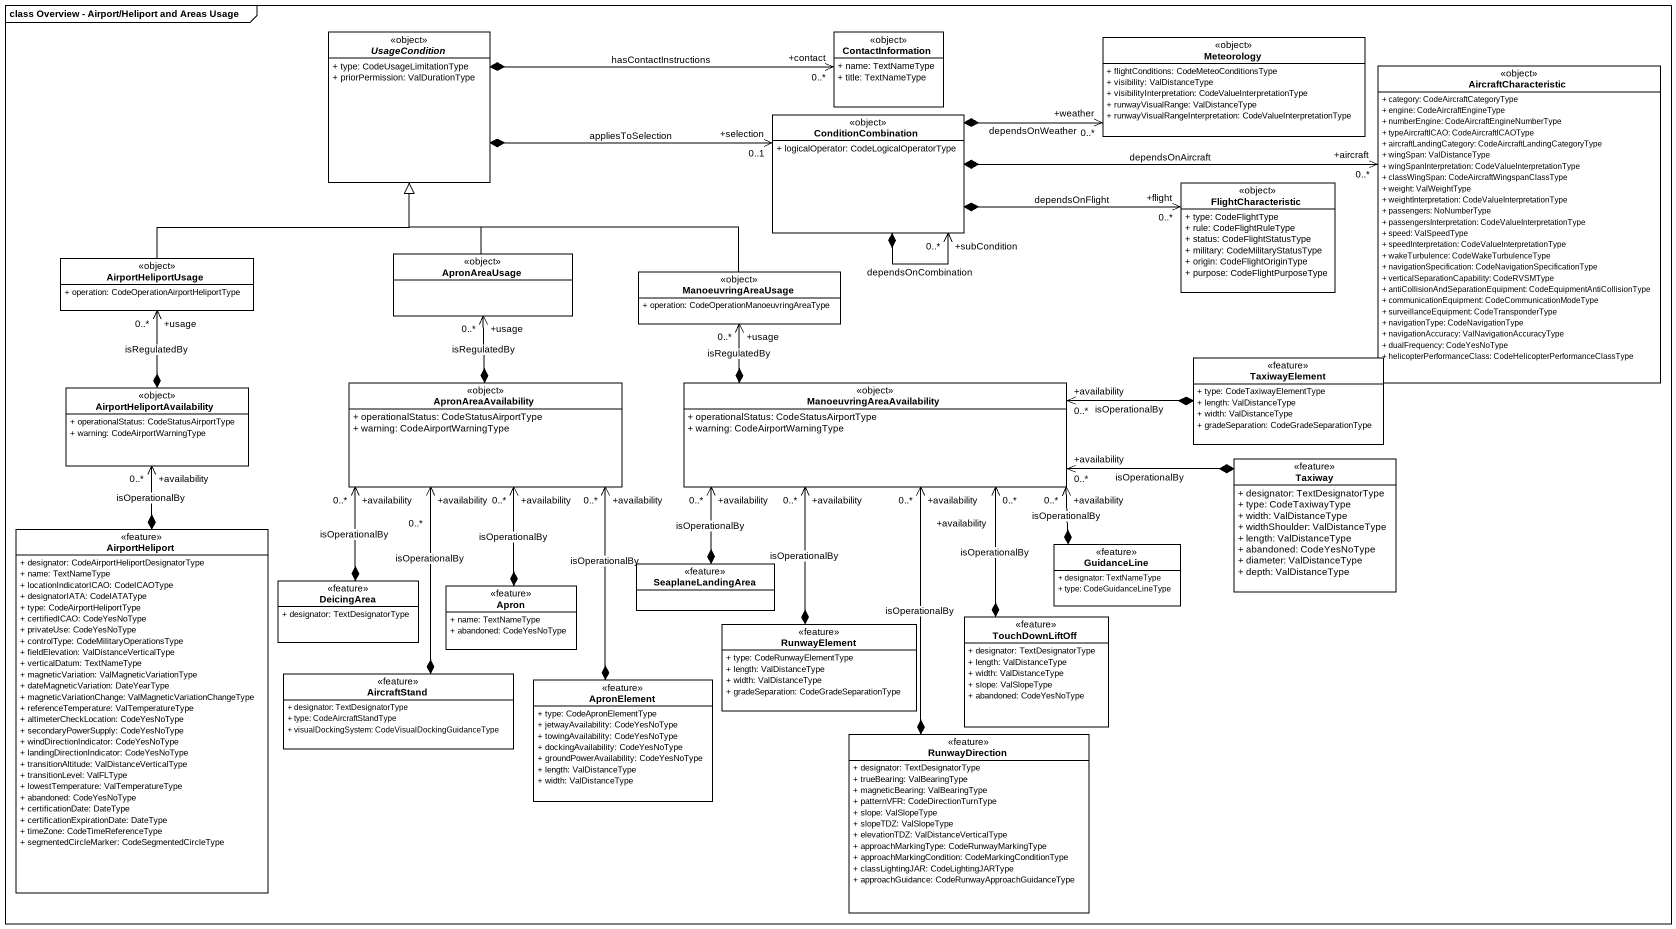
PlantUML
@startuml
mainframe class Overview - Airport/Heliport and Areas Usage
hide circle
hide empty members
skinparam classAttributeIconSize 0
abstract class UsageCondition <<object>> #FFFFFF {
  + type: CodeUsageLimitationType
  + priorPermission: ValDurationType
}
class ContactInformation <<object>> #FFFFFF {
  + name: TextNameType
  + title: TextNameType
}
class Meteorology <<object>> #FFFFFF {
  + flightConditions: CodeMeteoConditionsType
  + visibility: ValDistanceType
  + visibilityInterpretation: CodeValueInterpretationType
  + runwayVisualRange: ValDistanceType
  + runwayVisualRangeInterpretation: CodeValueInterpretationType
}
class AircraftCharacteristic <<object>> #FFFFFF {
  + category: CodeAircraftCategoryType
  + engine: CodeAircraftEngineType
  + numberEngine: CodeAircraftEngineNumberType
  + typeAircraftICAO: CodeAircraftICAOType
  + aircraftLandingCategory: CodeAircraftLandingCategoryType
  + wingSpan: ValDistanceType
  + wingSpanInterpretation: CodeValueInterpretationType
  + classWingSpan: CodeAircraftWingspanClassType
  + weight: ValWeightType
  + weightInterpretation: CodeValueInterpretationType
  + passengers: NoNumberType
  + passengersInterpretation: CodeValueInterpretationType
  + speed: ValSpeedType
  + speedInterpretation: CodeValueInterpretationType
  + wakeTurbulence: CodeWakeTurbulenceType
  + navigationSpecification: CodeNavigationSpecificationType
  + verticalSeparationCapability: CodeRVSMType
  + antiCollisionAndSeparationEquipment: CodeEquipmentAntiCollisionType
  + communicationEquipment: CodeCommunicationModeType
  + surveillanceEquipment: CodeTransponderType
  + navigationType: CodeNavigationType
  + navigationAccuracy: ValNavigationAccuracyType
  + dualFrequency: CodeYesNoType
  + helicopterPerformanceClass: CodeHelicopterPerformanceClassType
}
class ConditionCombination <<object>> #FFFFFF {
  + logicalOperator: CodeLogicalOperatorType
}
class FlightCharacteristic <<object>> #FFFFFF {
  + type: CodeFlightType
  + rule: CodeFlightRuleType
  + status: CodeFlightStatusType
  + military: CodeMilitaryStatusType
  + origin: CodeFlightOriginType
  + purpose: CodeFlightPurposeType
}
class AirportHeliportUsage <<object>> #FFFFFF {
  + operation: CodeOperationAirportHeliportType
}
class ApronAreaUsage <<object>> #FFFFFF
class ManoeuvringAreaUsage <<object>> #FFFFFF {
  + operation: CodeOperationManoeuvringAreaType
}
class TaxiwayElement <<feature>> {
  + type: CodeTaxiwayElementType
  + length: ValDistanceType
  + width: ValDistanceType
  + gradeSeparation: CodeGradeSeparationType
}
class AirportHeliportAvailability <<object>> #FFFFFF {
  + operationalStatus: CodeStatusAirportType
  + warning: CodeAirportWarningType
}
class ApronAreaAvailability <<object>> #FFFFFF {
  + operationalStatus: CodeStatusAirportType
  + warning: CodeAirportWarningType
}
class ManoeuvringAreaAvailability <<object>> #FFFFFF {
  + operationalStatus: CodeStatusAirportType
  + warning: CodeAirportWarningType
}
class Taxiway <<feature>> {
  + designator: TextDesignatorType
  + type: CodeTaxiwayType
  + width: ValDistanceType
  + widthShoulder: ValDistanceType
  + length: ValDistanceType
  + abandoned: CodeYesNoType
  + diameter: ValDistanceType
  + depth: ValDistanceType
}
class AirportHeliport <<feature>> {
  + designator: CodeAirportHeliportDesignatorType
  + name: TextNameType
  + locationIndicatorICAO: CodeICAOType
  + designatorIATA: CodeIATAType
  + type: CodeAirportHeliportType
  + certifiedICAO: CodeYesNoType
  + privateUse: CodeYesNoType
  + controlType: CodeMilitaryOperationsType
  + fieldElevation: ValDistanceVerticalType
  + verticalDatum: TextNameType
  + magneticVariation: ValMagneticVariationType
  + dateMagneticVariation: DateYearType
  + magneticVariationChange: ValMagneticVariationChangeType
  + referenceTemperature: ValTemperatureType
  + altimeterCheckLocation: CodeYesNoType
  + secondaryPowerSupply: CodeYesNoType
  + windDirectionIndicator: CodeYesNoType
  + landingDirectionIndicator: CodeYesNoType
  + transitionAltitude: ValDistanceVerticalType
  + transitionLevel: ValFLType
  + lowestTemperature: ValTemperatureType
  + abandoned: CodeYesNoType
  + certificationDate: DateType
  + certificationExpirationDate: DateType
  + timeZone: CodeTimeReferenceType
  + segmentedCircleMarker: CodeSegmentedCircleType
}
class SeaplaneLandingArea <<feature>>
class GuidanceLine <<feature>> {
  + designator: TextNameType
  + type: CodeGuidanceLineType
}
class DeicingArea <<feature>> {
  + designator: TextDesignatorType
}
class Apron <<feature>> {
  + name: TextNameType
  + abandoned: CodeYesNoType
}
class RunwayElement <<feature>> {
  + type: CodeRunwayElementType
  + length: ValDistanceType
  + width: ValDistanceType
  + gradeSeparation: CodeGradeSeparationType
}
class TouchDownLiftOff <<feature>> {
  + designator: TextDesignatorType
  + length: ValDistanceType
  + width: ValDistanceType
  + slope: ValSlopeType
  + abandoned: CodeYesNoType
}
class AircraftStand <<feature>> {
  + designator: TextDesignatorType
  + type: CodeAircraftStandType
  + visualDockingSystem: CodeVisualDockingGuidanceType
}
class ApronElement <<feature>> {
  + type: CodeApronElementType
  + jetwayAvailability: CodeYesNoType
  + towingAvailability: CodeYesNoType
  + dockingAvailability: CodeYesNoType
  + groundPowerAvailability: CodeYesNoType
  + length: ValDistanceType
  + width: ValDistanceType
}
class RunwayDirection <<feature>> {
  + designator: TextDesignatorType
  + trueBearing: ValBearingType
  + magneticBearing: ValBearingType
  + patternVFR: CodeDirectionTurnType
  + slope: ValSlopeType
  + slopeTDZ: ValSlopeType
  + elevationTDZ: ValDistanceVerticalType
  + approachMarkingType: CodeRunwayMarkingType
  + approachMarkingCondition: CodeMarkingConditionType
  + classLightingJAR: CodeLightingJARType
  + approachGuidance: CodeRunwayApproachGuidanceType
}
UsageCondition *-right-> "+contact\n0..*" ContactInformation : hasContactInstructions
UsageCondition *-right-> "+selection\n0..1" ConditionCombination : appliesToSelection
ConditionCombination *-right-> "+weather\n0..*" Meteorology : dependsOnWeather
ConditionCombination *-right-> "+aircraft\n0..*" AircraftCharacteristic : dependsOnAircraft
ConditionCombination *--> "+subCondition\n0..*" ConditionCombination : dependsOnCombination
ConditionCombination *-right-> "+flight\n0..*" FlightCharacteristic : dependsOnFlight
AirportHeliportUsage -up-|> UsageCondition
ApronAreaUsage -up-|> UsageCondition
ManoeuvringAreaUsage -left-|> UsageCondition
TaxiwayElement *-left-> "+availability\n0..*" ManoeuvringAreaAvailability : isOperationalBy
AirportHeliportAvailability *-up-> "+usage\n0..*" AirportHeliportUsage : isRegulatedBy
ApronAreaAvailability *-up-> "+usage\n0..*" ApronAreaUsage : isRegulatedBy
ManoeuvringAreaAvailability *-up-> "+usage\n0..*" ManoeuvringAreaUsage : isRegulatedBy
Taxiway *-left-> "+availability\n0..*" ManoeuvringAreaAvailability : isOperationalBy
AirportHeliport *-up-> "+availability\n0..*" AirportHeliportAvailability : isOperationalBy
SeaplaneLandingArea *-up-> "+availability\n0..*" ManoeuvringAreaAvailability : isOperationalBy
GuidanceLine *-left-> "+availability\n0..*" ManoeuvringAreaAvailability : isOperationalBy
DeicingArea *-up-> "+availability\n0..*" ApronAreaAvailability : isOperationalBy
Apron *-up-> "+availability\n0..*" ApronAreaAvailability : isOperationalBy
RunwayElement *-up-> "+availability\n0..*" ManoeuvringAreaAvailability : isOperationalBy
TouchDownLiftOff *-up-> "+availability\n0..*" ManoeuvringAreaAvailability : isOperationalBy
AircraftStand *-up-> "+availability\n0..*" ApronAreaAvailability : isOperationalBy
ApronElement *-up-> "+availability\n0..*" ApronAreaAvailability : isOperationalBy
RunwayDirection *-up-> "+availability\n0..*" ManoeuvringAreaAvailability : isOperationalBy
@enduml
